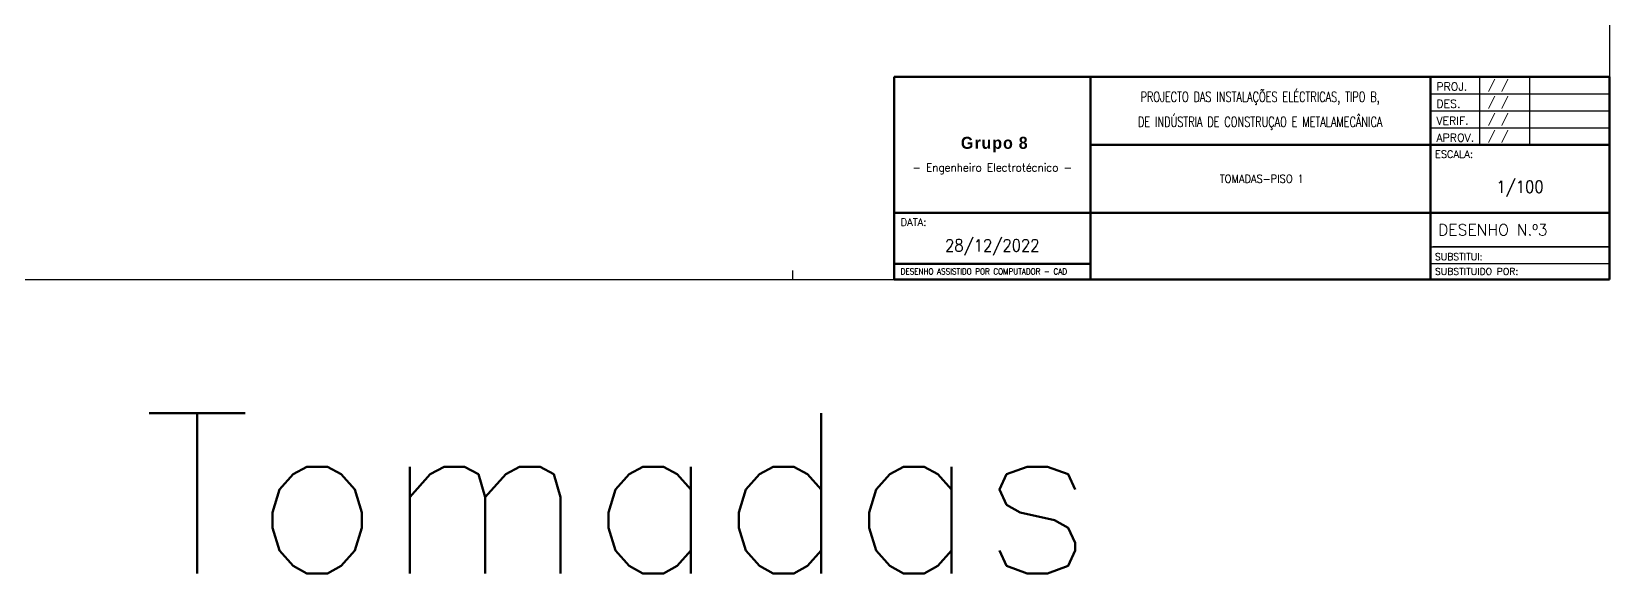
# Model space of a CAD drawing. Extents: x -9 to 600, y -23 to 65.
# Drawn here: x 391.6 to 470.5, y -16.4 to 10.7 of the extents above; entities that cross this region are included whole.
import ezdxf
from ezdxf.enums import TextEntityAlignment as Align

# ---------------------------------------------------------------- set-up
doc = ezdxf.new("R2010")
doc.units = 0
doc.header["$LTSCALE"] = 0.8
doc.header["$MEASUREMENT"] = 0
doc.linetypes.add('HIDDEN', pattern=[0.375, 0.25, -0.125])
doc.layers.get('0').update_dxf_attribs({"color": 3, "linetype": 'CONTINUOUS'})
doc.layers.add('Desenho base', color=7, linetype='CONTINUOUS')
doc.styles.add('ROMANS', font='romans', dxfattribs={"width": 0.9})
doc.styles.get("Standard").update_dxf_attribs({"font": 'ROMANS'})

# ---------------------------------------------------------------- blocks, each defined once
blk = doc.blocks.new('Folha A3')
at = {"color": 0}
for p, q in [((411, 288), (411, 1)), ((21, 1), (411, 1)), ((231, 3), (231, 1))]:
    blk.add_line(p, q, dxfattribs=at)

msp = doc.modelspace()

# ---------------------------------------------------------------- linework, layer by layer
at = {"color": 0, "lineweight": 120}
for p, q in [((470.463, 8.462), (434.703, 8.462)), ((434.703, 8.462), (434.703, -1.678)), ((470.463, 8.462), (470.463, -1.678)), ((470.463, -1.678), (434.703, -1.678))]:
    msp.add_line(p, q, dxfattribs=at)
at = {"color": 0, "lineweight": 60}
for p, q in [((444.523, 8.462), (444.523, -1.678)), ((461.523, 8.462), (461.523, -1.678)), ((444.523, 5.062), (470.463, 5.062)), ((434.703, 1.662), (470.463, 1.662)), ((444.523, -0.888), (434.703, -0.888))]:
    msp.add_line(p, q, dxfattribs=at)
at = {"color": 0, "lineweight": 30}
for p, q in [((463.963, 8.462), (463.963, 5.062)), ((466.463, 8.462), (466.463, 5.062)), ((461.523, 7.612), (470.463, 7.612)), ((461.523, 6.762), (470.463, 6.762)), ((461.523, 5.91), (470.463, 5.91)), ((461.523, -0.038), (470.463, -0.038)), ((470.463, -0.038), (461.643, -0.038)), ((470.463, -0.888), (461.523, -0.888))]:
    msp.add_line(p, q, dxfattribs=at)

# ---------------------------------------------------------------- block references
at = {"layer": 'Desenho base', "xscale": 0.2268822454281782, "yscale": 0.2268822454281782, "zscale": 0.2268822454281782}
msp.add_blockref('Folha A3', (377.214, -1.905), dxfattribs=at)

# ---------------------------------------------------------------- texts
at = {"color": 0, "linetype": 'Continuous', "lineweight": 20, "style": 'ROMANS'}
for s, p in [('PROJ.', (461.813, 7.769)), ('DES.', (461.813, 6.912)), ('VERIF.', (461.813, 6.065)), ('APROV.', (461.813, 5.217))]:
    msp.add_text(s, height=0.4, dxfattribs=at).set_placement(p)
at = {"color": 0, "lineweight": 20, "style": 'ROMANS'}
for s, height, p in [(' / /', 0.4, (464.116, 7.861)), (' / /', 0.4, (464.116, 7.011)), (' / /', 0.4, (464.116, 6.159)), (' / /', 0.4, (464.116, 5.309)), ('ESCALA:', 0.36, (461.74, 4.414)), ('DATA:', 0.36, (435.036, 1.014)), ('DESENHO N.º3 ', 0.57, (461.896, 0.527)), ('SUBSTITUI:', 0.34, (461.74, -0.697)), ('SUBSTITUIDO POR:', 0.34, (461.74, -1.437))]:
    msp.add_text(s, height=height, dxfattribs=at).set_placement(p)
at = {"color": 0, "lineweight": 20, "style": 'ROMANS', "width": 0.757635}
msp.add_text('DESENHO ASSISTIDO POR COMPUTADOR - CAD', height=0.304, dxfattribs=at).set_placement((435.036, -1.42), (443.35, -1.42), align=Align.FIT)
at = {"color": 0, "linetype": 'HIDDEN', "lineweight": 20, "insert": (453.005, 6.762), "char_height": 0.5, "width": 17.03517, "attachment_point": 5, "line_spacing_factor": 1.5, "style": 'ROMANS'}
msp.add_mtext('\\pxt28;{\\W0.71;PROJECTO DAS INSTALAÇÕES ELÉCTRICAS, TIPO B,\\PDE INDÚSTRIA DE CONSTRUÇAO E METALAMECÂNICA}', dxfattribs=at)
at = {"color": 0, "lineweight": 20, "insert": (465.993, 2.867), "char_height": 0.6, "width": 8.94, "attachment_point": 5, "style": 'ROMANS'}
msp.add_mtext('1/100', dxfattribs=at)
at = {"color": 7, "lineweight": 20, "insert": (439.613, -0.067), "char_height": 0.6, "width": 9.82, "attachment_point": 5, "style": 'ROMANS'}
msp.add_mtext('28/12/2022', dxfattribs=at)
at = {"layer": 'Desenho base', "lineweight": 20, "insert": (439.612, 4.526), "char_height": 1, "attachment_point": 5}
msp.add_mtext_dynamic_manual_height_columns('{\\fVivaldi|b1|i0|c0|p66;\\H0.6x;\\T1.1;\\C7; Grupo 8\\H1.66667x;\\P\\Fromans|c0;\\H0.2x;\\T1;\\P\\H2x;\\W0.95;- Engenheiro Electrotécnico -}', width=9.81896, gutter_width=2, heights=[0], dxfattribs=at)
at = {"layer": 'Desenho base', "color": 7, "lineweight": 20, "insert": (453.083, 3.362), "char_height": 0.4, "width": 16.6992, "attachment_point": 5, "style": 'ROMANS'}
msp.add_mtext('\\pxt23;{\\C256;TOMADAS-PISO 1}', dxfattribs=at)
at = {"layer": 'Desenho base', "insert": (420.954, -12.357), "char_height": 8, "attachment_point": 5}
msp.add_mtext_dynamic_manual_height_columns('Tomadas', width=63.19061, gutter_width=15, heights=[0], dxfattribs=at)

doc.saveas('drawing.dxf')
